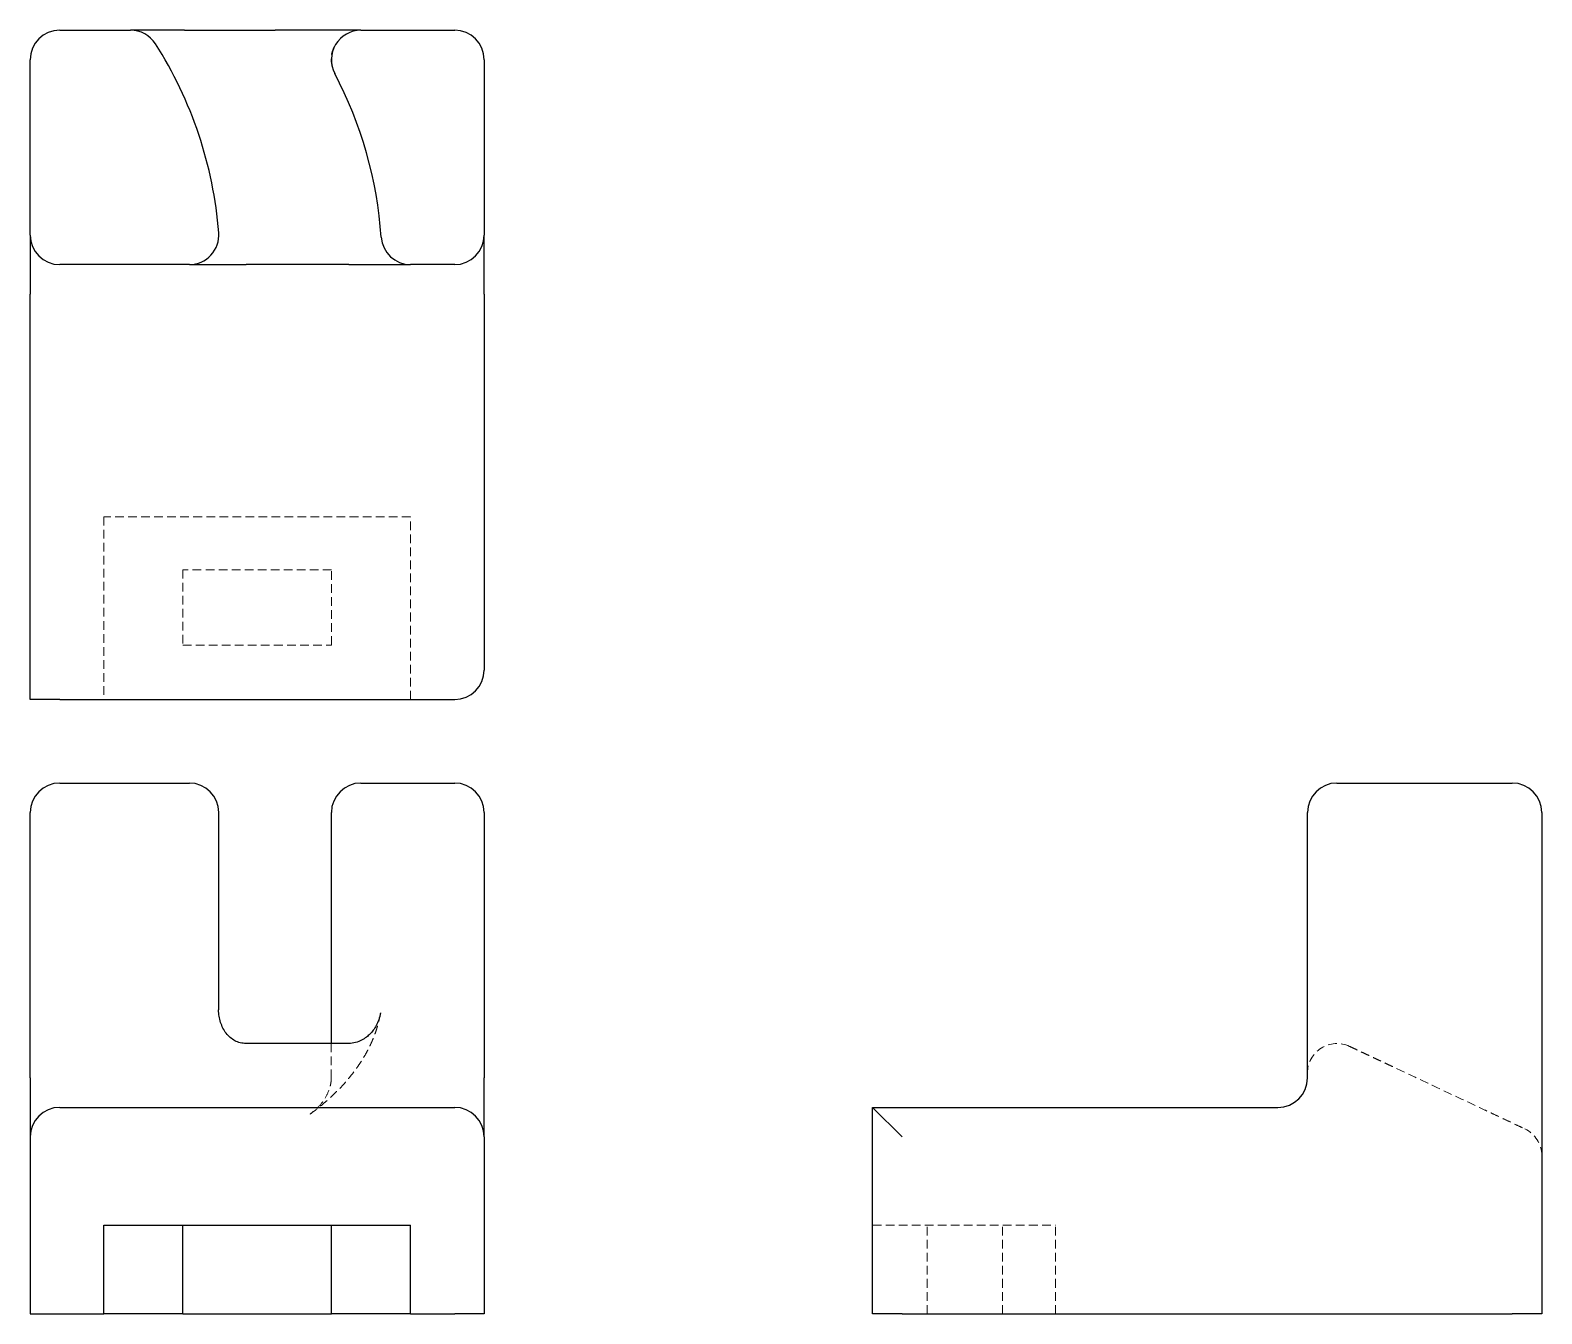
# Model space of a CAD drawing. Header units: millimetres. Extents: x 50 to 271, y 18 to 206.
import ezdxf

# ---------------------------------------------------------------- set-up
doc = ezdxf.new("R2010")
doc.units = ezdxf.units.MM
doc.linetypes.add('HIDDEN', pattern=[1.905, 1.27, -0.635])

msp = doc.modelspace()

# ---------------------------------------------------------------- linework, layer by layer
at = {"color": 7, "linetype": 'Continuous', "lineweight": 25}
for p, q in [((54.12, 205.84), (64.48, 205.84)), ((72.35, 205.84), (85.62, 205.84)), ((98.16, 205.84), (111.88, 205.84)), ((49.81, 175.89), (49.81, 201.53)), ((116.19, 201.53), (116.19, 175.89)), ((49.81, 175.89), (49.81, 167.27)), ((116.19, 167.27), (116.19, 175.89)), ((73.08, 171.58), (54.12, 171.58)), ((96.38, 171.58), (81.37, 171.58)), ((111.88, 171.58), (105.43, 171.58)), ((49.81, 108), (49.81, 167.27)), ((116.19, 167.27), (116.19, 112.31)), ((54.12, 108), (49.81, 108)), ((54.12, 108), (111.88, 108)), ((54.12, 95.79), (73.08, 95.79)), ((98.16, 95.79), (105.43, 95.79)), ((105.43, 95.79), (111.88, 95.79)), ((240.89, 95.79), (266.53, 95.79)), ((49.81, 52.69), (49.81, 91.48)), ((77.39, 62.62), (77.39, 91.48)), ((93.84, 91.48), (93.84, 57.71)), ((116.19, 91.48), (116.19, 52.69)), ((236.58, 52.69), (236.58, 91.48)), ((270.84, 91.48), (270.84, 18.21)), ((96.38, 57.71), (81.37, 57.71)), ((49.81, 52.69), (49.81, 44.07)), ((116.19, 44.07), (116.19, 52.69)), ((54.12, 48.38), (111.88, 48.38)), ((173, 48.38), (232.27, 48.38)), ((173, 48.38), (177.31, 44.07)), ((173, 18.21), (173, 48.38)), ((49.81, 44.07), (49.81, 18.21)), ((116.19, 44.07), (116.19, 18.21)), ((60.59, 31.14), (105.41, 31.14)), ((60.59, 18.21), (60.59, 31.14)), ((72.12, 18.21), (72.12, 31.14)), ((93.88, 18.21), (93.88, 31.14)), ((105.41, 18.21), (105.41, 31.14)), ((49.81, 18.21), (60.59, 18.21)), ((72.12, 18.21), (60.59, 18.21)), ((72.12, 18.21), (93.88, 18.21)), ((105.41, 18.21), (93.88, 18.21)), ((105.41, 18.21), (111.88, 18.21)), ((116.19, 18.21), (111.88, 18.21)), ((177.31, 18.21), (173, 18.21)), ((177.31, 18.21), (266.53, 18.21)), ((270.84, 18.21), (266.53, 18.21))]:
    msp.add_line(p, q, dxfattribs=at)
at = {"color": 7, "linetype": 'HIDDEN', "lineweight": 18}
for p, q in [((60.59, 134.72), (60.59, 108)), ((105.41, 134.72), (60.59, 134.72)), ((105.41, 108), (105.41, 134.72)), ((72.12, 126.97), (72.12, 115.97)), ((93.88, 126.97), (72.12, 126.97)), ((93.88, 115.97), (93.88, 126.97)), ((72.12, 115.97), (93.88, 115.97)), ((93.84, 57.71), (93.84, 52.75)), ((173, 31.14), (199.72, 31.14)), ((180.97, 18.21), (180.97, 31.14)), ((191.97, 18.21), (191.97, 31.14)), ((199.72, 18.21), (199.72, 31.14))]:
    msp.add_line(p, q, dxfattribs=at)
at = {"color": 7, "linetype": 'Continuous', "lineweight": 25}
for centre, radius, start, end in [((54.12, 201.53), 4.31, 90, 180), ((64.48, 201.53), 4.31, 32.6277, 90), ((98.16, 201.53), 4.31, 90, 207.8229), ((111.88, 201.53), 4.31, 0, 90), ((17.69, 171.58), 59.87, 4.4495, 32.6277), ((41.39, 171.58), 59.87, 3.8507, 27.8229), ((54.12, 175.89), 4.31, 180, 270), ((73.08, 175.89), 4.31, 270, 4.4495), ((105.43, 175.89), 4.31, 183.8507, 270), ((111.88, 175.89), 4.31, 270, 0), ((111.88, 112.31), 4.31, 270, 0), ((54.12, 91.48), 4.31, 90, 180), ((73.08, 91.48), 4.31, 0, 90), ((98.16, 91.48), 4.31, 90, 180), ((111.88, 91.48), 4.31, 0, 90), ((240.89, 91.48), 4.31, 90, 180), ((266.53, 91.48), 4.31, 0, 90), ((232.27, 52.69), 4.31, 270, 0), ((54.12, 44.07), 4.31, 90, 180), ((111.88, 44.07), 4.31, 0, 90)]:
    msp.add_arc(centre, radius, start, end, dxfattribs=at)
at = {"color": 7, "linetype": 'HIDDEN', "lineweight": 18}
for centre, start, end in [((240.89, 53.4), 64.7989, 180), ((266.53, 41.33), 0, 64.7989)]:
    msp.add_arc(centre, 4.31, start, end, dxfattribs=at)
at = {"color": 7, "linetype": 'Continuous', "lineweight": 25}
msp.add_open_spline([(72.35, 205.84), (71.34, 205.84), (69.33, 205.84), (66.63, 205.84), (64.84, 205.84), (64.48, 205.84), (64.48, 205.84)], degree=3, dxfattribs=at)
for points, knots in [([(98.16, 205.84), (98.16, 205.84), (97.31, 205.84), (93.35, 205.84), (88.77, 205.84), (85.62, 205.84)], [0, 0, 0, 0, 0.002180033, 0.004360067, 0.008720134, 0.008720134, 0.008720134, 0.008720134]), ([(73.08, 171.58), (73.08, 171.58), (74.22, 171.58), (77.93, 171.58), (80.21, 171.58), (81.37, 171.58)], [0, 0, 0, 0, 0.003189402, 0.004784103, 0.006378804, 0.006378804, 0.006378804, 0.006378804]), ([(96.38, 171.58), (96.47, 171.58), (96.64, 171.58), (96.9, 171.58), (97.14, 171.58), (97.38, 171.58), (97.62, 171.58), (97.84, 171.58), (98.06, 171.58), (98.27, 171.58), (98.58, 171.58), (98.98, 171.58), (99.47, 171.58), (99.95, 171.58), (100.88, 171.58), (101.9, 171.58), (102.65, 171.58), (102.88, 171.58), (102.88, 171.58), (102.88, 171.58), (102.88, 171.58), (102.88, 171.58), (102.88, 171.58), (102.88, 171.58), (102.88, 171.58), (102.88, 171.58), (102.88, 171.58), (102.88, 171.58), (102.88, 171.58), (102.88, 171.58), (102.88, 171.58), (102.88, 171.58), (102.88, 171.58), (102.88, 171.58), (102.88, 171.58), (102.88, 171.58), (102.88, 171.58), (102.88, 171.58), (102.88, 171.58), (102.88, 171.58), (102.88, 171.58), (102.88, 171.58), (102.88, 171.58), (102.88, 171.58), (102.88, 171.58), (102.88, 171.58), (102.88, 171.58), (102.88, 171.58), (102.88, 171.58), (102.88, 171.58), (102.89, 171.58), (102.89, 171.58), (102.91, 171.58), (102.93, 171.58), (102.98, 171.58), (103.08, 171.58), (103.28, 171.58), (103.75, 171.58), (104.39, 171.58), (104.87, 171.58), (105.16, 171.58), (105.28, 171.58), (105.36, 171.58), (105.4, 171.58), (105.43, 171.58), (105.43, 171.58), (105.43, 171.58)], [0, 0, 0, 0, 0.017835, 0.035195, 0.052081, 0.06849, 0.084423, 0.099878, 0.114853, 0.129347, 0.143359, 0.180104, 0.214667, 0.249337, 0.286018, 0.428609, 0.499933, 0.500072, 0.500074, 0.500077, 0.500079, 0.500081, 0.500083, 0.500085, 0.500087, 0.50009, 0.500092, 0.500094, 0.500096, 0.500098, 0.5001, 0.500103, 0.500105, 0.500107, 0.500109, 0.500111, 0.500114, 0.500116, 0.500118, 0.50012, 0.500122, 0.500124, 0.500127, 0.500129, 0.500131, 0.500133, 0.500135, 0.500137, 0.500142, 0.500211, 0.50049, 0.501047, 0.50216, 0.504387, 0.508841, 0.517745, 0.535547, 0.571129, 0.677792, 0.784714, 0.83081, 0.892104, 0.914362, 0.945983, 0.977384, 1, 1, 1, 1]), ([(81.37, 57.71), (81.09, 57.73), (80.53, 57.77), (79.73, 58.09), (79.03, 58.56), (78.44, 59.2), (77.97, 59.96), (77.63, 60.8), (77.41, 61.7), (77.37, 62.31), (77.35, 62.62)], [0, 0, 0, 0, 0.1218185, 0.2385903, 0.3563206, 0.4782764, 0.6053423, 0.7358909, 0.868039, 1, 1, 1, 1]), ([(101.03, 62.19), (100.96, 61.85), (100.82, 61.21), (100.44, 60.36), (100, 59.67), (99.51, 59.1), (98.95, 58.61), (98.26, 58.16), (97.38, 57.8), (96.72, 57.74), (96.38, 57.71)], [0, 0, 0, 0, 0.1494768, 0.2827817, 0.3991438, 0.4987971, 0.5995119, 0.7191262, 0.8539057, 1, 1, 1, 1])]:
    msp.add_open_spline(points, degree=3, knots=knots, dxfattribs=at)
at = {"color": 7, "linetype": 'HIDDEN', "lineweight": 18}
for points, knots in [([(93.99, 200.43), (93.92, 200.72), (93.79, 201.27), (93.81, 202.06), (93.94, 202.63), (94.14, 203.19), (94.33, 203.53), (94.46, 203.76)], [0, 0, 0, 0, 0.275903, 0.513626, 0.627103, 0.742896, 1, 1, 1, 1]), ([(90.76, 47.41), (90.8, 47.44), (91.24, 47.75), (91.94, 48.31), (92.82, 49.03), (93.55, 49.68), (94.27, 50.35), (95.03, 51.1), (95.79, 51.92), (96.47, 52.72), (97.05, 53.44), (97.55, 54.12), (98.04, 54.82), (98.54, 55.61), (99.03, 56.46), (99.42, 57.22), (99.7, 57.84), (99.92, 58.34), (100.15, 58.91), (100.4, 59.61), (100.66, 60.48), (100.89, 61.35), (100.98, 61.93), (101.02, 62.17)], [0, 0, 0, 0, 0.006932, 0.07511, 0.130504, 0.175918, 0.222394, 0.279924, 0.340448, 0.398617, 0.448577, 0.491438, 0.536814, 0.589073, 0.646903, 0.703367, 0.734018, 0.763918, 0.797312, 0.840595, 0.893854, 0.957111, 1, 1, 1, 1]), ([(242.72, 57.3), (242.95, 57.19), (243.42, 56.98), (244.11, 56.65), (244.8, 56.32), (245.49, 56), (246.18, 55.67), (246.87, 55.35), (247.55, 55.03), (248.23, 54.71), (248.92, 54.39), (250.5, 53.64), (252.95, 52.49), (256.24, 50.94), (259.43, 49.44), (261.92, 48.27), (263.73, 47.42), (264.92, 46.86), (266.09, 46.31), (267.24, 45.76), (267.99, 45.41), (268.37, 45.23)], [0, 0, 0, 0, 0.0253531, 0.0506817, 0.0759892, 0.101279, 0.1265545, 0.1518189, 0.1770757, 0.2023283, 0.2275799, 0.2528341, 0.3786912, 0.5041318, 0.6290088, 0.753334, 0.802911, 0.8523372, 0.9016414, 0.9508526, 1, 1, 1, 1]), ([(93.84, 52.75), (93.83, 52.5), (93.81, 51.98), (93.55, 50.95), (92.98, 49.71), (91.99, 48.41), (91.15, 47.73), (90.74, 47.39)], [0, 0, 0, 0, 0.11875, 0.242265, 0.496069, 0.751037, 1, 1, 1, 1])]:
    msp.add_open_spline(points, degree=3, knots=knots, dxfattribs=at)

doc.saveas('drawing.dxf')
